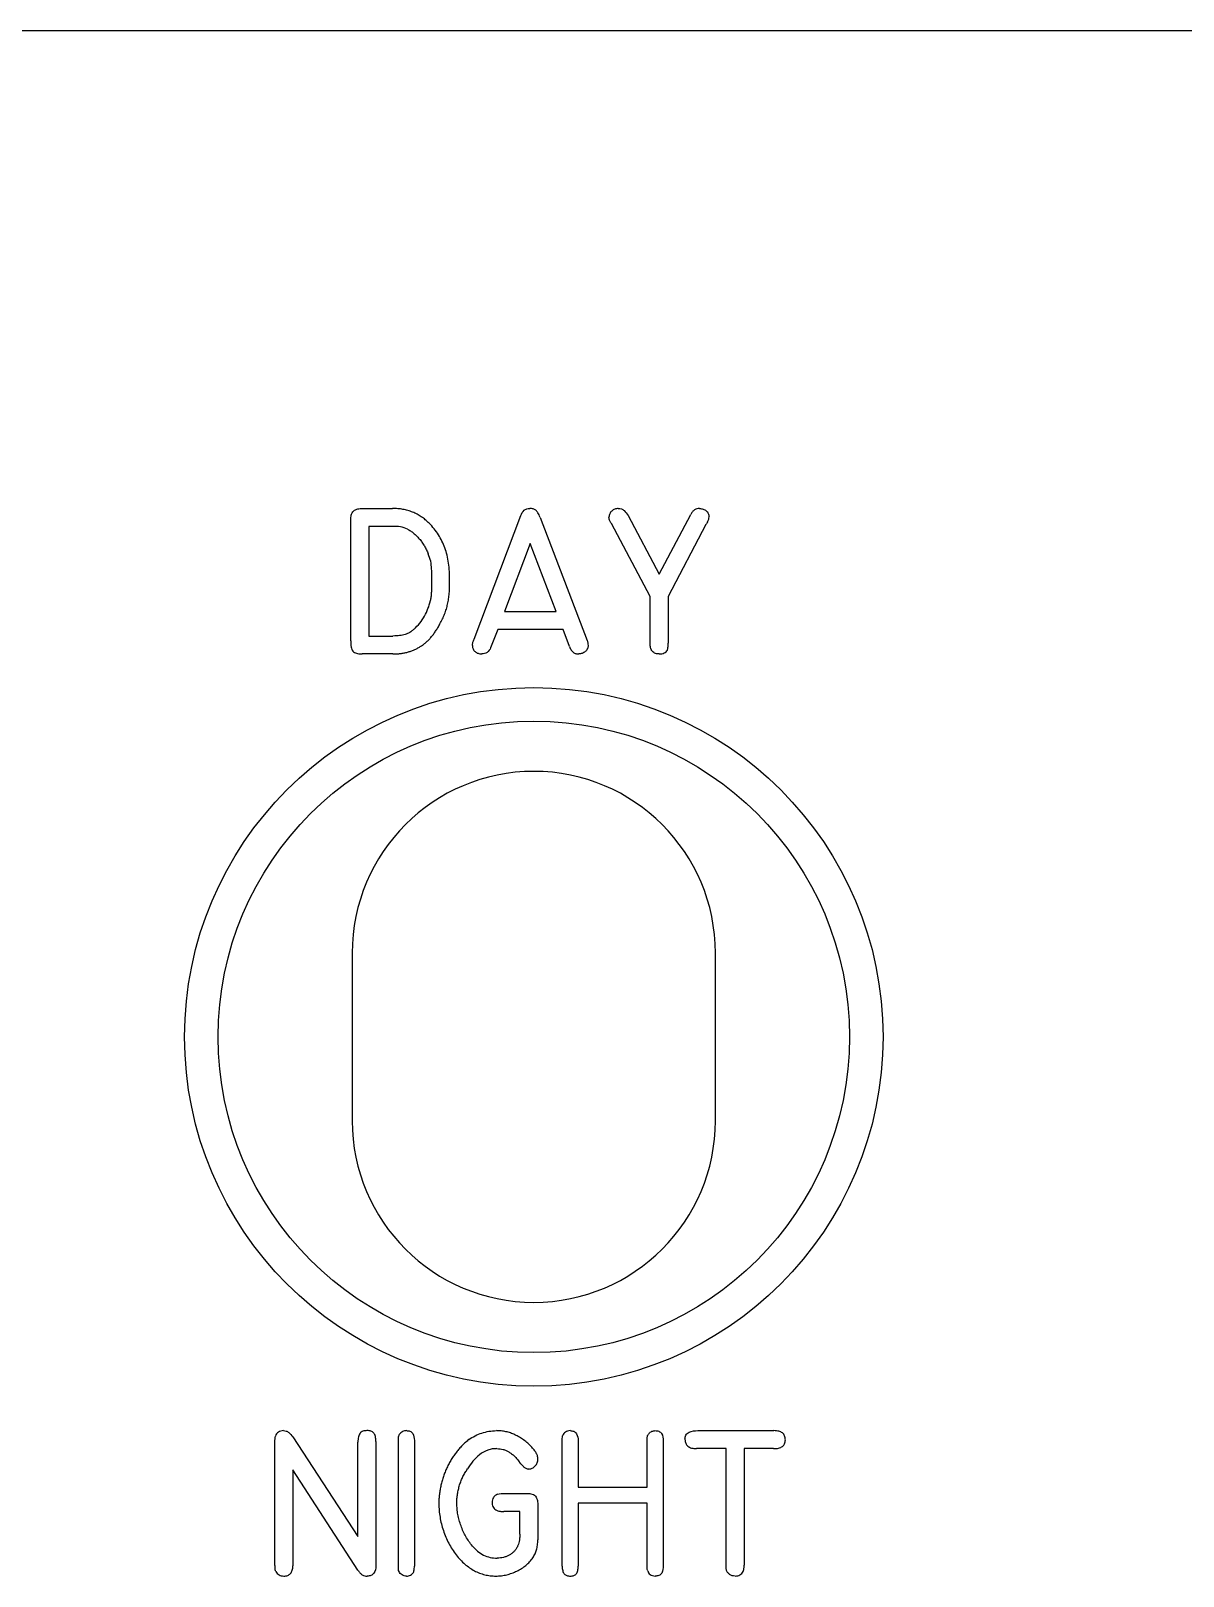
# Model space of a CAD drawing. Header units: inches. Extents: x -6.75 to 0, y -1.75 to 1.53.
# Drawn here: x -4.325 to -3.294, y 0.144 to 1.526 of the extents above; entities that cross this region are included whole.
import ezdxf

# ---------------------------------------------------------------- set-up
doc = ezdxf.new("R2010")
doc.units = ezdxf.units.IN
doc.header["$MEASUREMENT"] = 0

msp = doc.modelspace()

# ---------------------------------------------------------------- linework, layer by layer
at = {"color": 1, "linetype": 'Continuous', "lineweight": 25}
for p, q in [((-0.0625, 1.5264), (-6.6875, 1.5264)), ((-4.0283, 1.0991), (-4.0015, 1.0991)), ((-3.9285, 0.9822), (-3.8866, 1.0929)), ((-3.7907, 1.0927), (-3.7629, 1.0403)), ((-3.7629, 1.0403), (-3.7346, 1.0936)), ((-4.0387, 0.9808), (-4.0387, 1.089)), ((-4.0009, 1.083), (-4.0226, 1.083)), ((-4.0226, 1.083), (-4.0226, 0.985)), ((-3.8694, 1.0911), (-3.8272, 0.9809)), ((-3.8056, 1.0856), (-3.806, 1.0864)), ((-3.7708, 1.0205), (-3.8056, 1.0856)), ((-3.7209, 1.0848), (-3.7547, 1.0205)), ((-3.7205, 1.0854), (-3.7209, 1.0848)), ((-3.8782, 1.0678), (-3.9013, 1.0068)), ((-3.8551, 1.0068), (-3.8782, 1.0678)), ((-3.7708, 0.9781), (-3.7708, 1.0205)), ((-3.7547, 1.0205), (-3.7547, 0.9787)), ((-3.9013, 1.0068), (-3.8551, 1.0068)), ((-4.0226, 0.985), (-4.0011, 0.985)), ((-3.9073, 0.9907), (-3.9136, 0.9745)), ((-3.8487, 0.9907), (-3.9073, 0.9907)), ((-3.843, 0.9755), (-3.8487, 0.9907)), ((-4.0011, 0.969), (-4.0287, 0.969)), ((-4.0375, 0.7014), (-4.0375, 0.5514)), ((-3.7125, 0.5514), (-3.7125, 0.7014)), ((-4.1066, 0.1545), (-4.1066, 0.264)), ((-4.0907, 0.2685), (-4.0324, 0.1793)), ((-4.0324, 0.1793), (-4.0324, 0.2637)), ((-4.0163, 0.2644), (-4.0163, 0.1531)), ((-3.9962, 0.1529), (-3.9962, 0.2648)), ((-3.9819, 0.2654), (-3.9819, 0.1529)), ((-3.8495, 0.1529), (-3.8496, 0.2646)), ((-3.8353, 0.265), (-3.8353, 0.2234)), ((-3.7735, 0.2655), (-3.7735, 0.2659)), ((-3.7735, 0.2234), (-3.7735, 0.2655)), ((-3.7593, 0.265), (-3.7593, 0.1535)), ((-3.7283, 0.2741), (-3.6601, 0.2741)), ((-3.7029, 0.258), (-3.7293, 0.258)), ((-3.7029, 0.1549), (-3.7029, 0.258)), ((-3.6868, 0.258), (-3.6868, 0.1539)), ((-3.6606, 0.258), (-3.6868, 0.258)), ((-4.0905, 0.239), (-4.0905, 0.1533)), ((-4.0324, 0.1492), (-4.0905, 0.239)), ((-3.8353, 0.2234), (-3.7735, 0.2234)), ((-3.901, 0.218), (-3.882, 0.218)), ((-3.8353, 0.2092), (-3.8353, 0.1529)), ((-3.7735, 0.2092), (-3.8353, 0.2092)), ((-3.7735, 0.1537), (-3.7735, 0.2092)), ((-3.8876, 0.2019), (-3.9018, 0.2019)), ((-3.8876, 0.1816), (-3.8876, 0.2019)), ((-3.8715, 0.2071), (-3.8715, 0.1765))]:
    msp.add_line(p, q, dxfattribs=at)
for radius in [0.3125, 0.2825]:
    msp.add_circle((-3.875, 0.6264), radius, dxfattribs=at)
for centre, start, end in [((-3.875, 0.7014), 0, 180), ((-3.875, 0.5514), 180, 0)]:
    msp.add_arc(centre, 0.1625, start, end, dxfattribs=at)
for points, knots in [([(-4.0387, 1.089), (-4.0387, 1.0904), (-4.0387, 1.0918), (-4.038, 1.0945), (-4.0373, 1.0958), (-4.0352, 1.0978), (-4.0338, 1.0984), (-4.0311, 1.099), (-4.0297, 1.0991), (-4.0283, 1.0991)], [0, 0, 0, 0, 0.25, 0.25, 0.5, 0.5, 0.75, 0.75, 1, 1, 1, 1]), ([(-3.9687, 1.0859), (-3.9698, 1.087), (-3.972, 1.0891), (-3.9756, 1.0918), (-3.9794, 1.0941), (-3.9834, 1.0959), (-3.9877, 1.0974), (-3.9921, 1.0984), (-3.9967, 1.099), (-3.9999, 1.0991), (-4.0015, 1.0991)], [0, 0, 0, 0, 0.127213, 0.25064, 0.372495, 0.493323, 0.615883, 0.739719, 0.867619, 1, 1, 1, 1]), ([(-3.8866, 1.0929), (-3.8859, 1.0946), (-3.8851, 1.0963), (-3.883, 1.0981), (-3.8822, 1.0985), (-3.8805, 1.0991), (-3.8795, 1.0991), (-3.8786, 1.0991)], [0, 0, 0, 0, 0.5, 0.5, 0.75, 0.75, 1, 1, 1, 1]), ([(-3.8694, 1.0911), (-3.8697, 1.0919), (-3.8702, 1.0932), (-3.8712, 1.095), (-3.8721, 1.0965), (-3.8732, 1.0975), (-3.8743, 1.0983), (-3.8756, 1.0988), (-3.8771, 1.0991), (-3.8781, 1.0991), (-3.8786, 1.0991)], [0, 0, 0, 0, 0.179815, 0.331345, 0.460174, 0.567153, 0.665255, 0.767747, 0.878479, 1, 1, 1, 1]), ([(-3.7994, 1.0991), (-3.7999, 1.0991), (-3.801, 1.099), (-3.8026, 1.0985), (-3.804, 1.0979), (-3.8053, 1.0969), (-3.8063, 1.0957), (-3.8071, 1.0944), (-3.8076, 1.0929), (-3.8077, 1.0919), (-3.8078, 1.0914)], [0, 0, 0, 0, 0.1328252, 0.2583495, 0.3825683, 0.5088895, 0.6325822, 0.7531949, 0.8735995, 1, 1, 1, 1]), ([(-3.7994, 1.0991), (-3.7984, 1.0991), (-3.7975, 1.099), (-3.7957, 1.0984), (-3.7949, 1.0979), (-3.7927, 1.096), (-3.7917, 1.0944), (-3.7907, 1.0927)], [0, 0, 0, 0, 0.25, 0.25, 0.5, 0.5, 1, 1, 1, 1]), ([(-3.7266, 1.0991), (-3.7274, 1.0991), (-3.729, 1.0991), (-3.7312, 1.0979), (-3.7332, 1.0961), (-3.7341, 1.0944), (-3.7346, 1.0936)], [0, 0, 0, 0, 0.2273912, 0.4508649, 0.7039281, 1, 1, 1, 1]), ([(-3.7266, 1.0991), (-3.7255, 1.099), (-3.7245, 1.0989), (-3.7225, 1.0983), (-3.7216, 1.0978), (-3.72, 1.0964), (-3.7193, 1.0956), (-3.7184, 1.0937), (-3.7182, 1.0926), (-3.7182, 1.0916)], [0, 0, 0, 0, 0.25, 0.25, 0.5, 0.5, 0.75, 0.75, 1, 1, 1, 1]), ([(-3.9881, 1.0807), (-3.9901, 1.0816), (-3.9921, 1.0824), (-3.9965, 1.083), (-3.9987, 1.0831), (-4.0009, 1.083)], [0, 0, 0, 0, 0.5, 0.5, 1, 1, 1, 1]), ([(-3.9881, 1.0807), (-3.9872, 1.0802), (-3.9852, 1.0791), (-3.9825, 1.0771), (-3.9799, 1.0747), (-3.9774, 1.072), (-3.975, 1.0689), (-3.9729, 1.0656), (-3.971, 1.0622), (-3.97, 1.0597), (-3.9695, 1.0585)], [0, 0, 0, 0, 0.108815, 0.223046, 0.34223, 0.469524, 0.599834, 0.731986, 0.864687, 1, 1, 1, 1]), ([(-3.9503, 1.0347), (-3.9503, 1.0374), (-3.9504, 1.0426), (-3.9512, 1.0502), (-3.9525, 1.0573), (-3.9545, 1.0638), (-3.9571, 1.0699), (-3.9603, 1.0756), (-3.9641, 1.081), (-3.9671, 1.0843), (-3.9687, 1.0859)], [0, 0, 0, 0, 0.144255, 0.279624, 0.407417, 0.528415, 0.645397, 0.762052, 0.879968, 1, 1, 1, 1]), ([(-3.806, 1.0864), (-3.8062, 1.0868), (-3.8064, 1.0872), (-3.8066, 1.0876), (-3.8068, 1.088), (-3.807, 1.0884), (-3.8072, 1.0888), (-3.8075, 1.0893), (-3.8077, 1.0899), (-3.8077, 1.0905), (-3.8078, 1.0908), (-3.8078, 1.0911), (-3.8078, 1.0914)], [0, 0, 0, 0, 0.0000342006, 0.0000342006, 0.0000342006, 0.0000683682, 0.0000683682, 0.0000683682, 0.0001129583, 0.0001129583, 0.0001129583, 0.0001353843, 0.0001353843, 0.0001353843, 0.0001353843]), ([(-3.7195, 1.0872), (-3.7196, 1.0871), (-3.7197, 1.0869), (-3.7198, 1.0868), (-3.7198, 1.0866), (-3.7199, 1.0865), (-3.72, 1.0863), (-3.7202, 1.086), (-3.7203, 1.0857), (-3.7205, 1.0854)], [0, 0, 0, 0, 0.00001291833, 0.00001291833, 0.00001291833, 0.00002584445, 0.00002584445, 0.00002584445, 0.00005161418, 0.00005161418, 0.00005161418, 0.00005161418]), ([(-3.7195, 1.0872), (-3.7191, 1.0879), (-3.7184, 1.0893), (-3.7182, 1.0908), (-3.7182, 1.0916)], [0, 0, 0, 0, 0.5350623, 1, 1, 1, 1]), ([(-3.9663, 1.031), (-3.9663, 1.0357), (-3.9662, 1.0404), (-3.9666, 1.0474), (-3.9667, 1.0497), (-3.9678, 1.0542), (-3.9686, 1.0563), (-3.9695, 1.0585)], [0, 0, 0, 0, 0.5, 0.5, 0.75, 0.75, 1, 1, 1, 1]), ([(-3.9675, 1.0167), (-3.9672, 1.0178), (-3.9669, 1.019), (-3.9667, 1.0202), (-3.9665, 1.0214), (-3.9664, 1.0226), (-3.9664, 1.0238), (-3.9663, 1.025), (-3.9663, 1.0262), (-3.9663, 1.0274), (-3.9663, 1.0286), (-3.9663, 1.0298), (-3.9663, 1.031)], [0, 0, 0, 0, 0.000092039, 0.000092039, 0.000092039, 0.0001842865, 0.0001842865, 0.0001842865, 0.0002755308, 0.0002755308, 0.0002755308, 0.0003668028, 0.0003668028, 0.0003668028, 0.0003668028]), ([(-3.959, 0.9959), (-3.9582, 0.9973), (-3.9566, 1.0002), (-3.9548, 1.0046), (-3.9532, 1.0091), (-3.9521, 1.0136), (-3.9512, 1.0183), (-3.9506, 1.0234), (-3.9503, 1.0289), (-3.9503, 1.0328), (-3.9503, 1.0347)], [0, 0, 0, 0, 0.122914, 0.242316, 0.358054, 0.471139, 0.588026, 0.714383, 0.852054, 1, 1, 1, 1]), ([(-3.9822, 0.9912), (-3.9804, 0.9928), (-3.9786, 0.9946), (-3.9755, 0.9985), (-3.9741, 1.0006), (-3.9716, 1.005), (-3.9706, 1.0072), (-3.9688, 1.0118), (-3.9681, 1.0142), (-3.9675, 1.0167)], [0, 0, 0, 0, 0.25, 0.25, 0.5, 0.5, 0.75, 0.75, 1, 1, 1, 1]), ([(-4.0011, 0.969), (-3.9999, 0.969), (-3.9976, 0.969), (-3.9943, 0.9694), (-3.9911, 0.9698), (-3.9879, 0.9705), (-3.9849, 0.9715), (-3.9821, 0.9726), (-3.9793, 0.9739), (-3.9766, 0.9755), (-3.9741, 0.9772), (-3.9716, 0.9792), (-3.9693, 0.9814), (-3.967, 0.9838), (-3.9648, 0.9865), (-3.9628, 0.9894), (-3.9608, 0.9925), (-3.9596, 0.9947), (-3.959, 0.9959)], [0, 0, 0, 0, 0.065037, 0.128428, 0.19008, 0.250418, 0.309801, 0.368405, 0.426059, 0.484045, 0.542503, 0.601815, 0.662739, 0.725175, 0.790585, 0.857677, 0.927418, 1, 1, 1, 1]), ([(-3.9822, 0.9912), (-3.9829, 0.9906), (-3.9841, 0.9896), (-3.986, 0.9882), (-3.9881, 0.9872), (-3.9902, 0.9863), (-3.9926, 0.9858), (-3.9952, 0.9853), (-3.998, 0.9851), (-4, 0.9851), (-4.0011, 0.985)], [0, 0, 0, 0, 0.120567, 0.236688, 0.349281, 0.461125, 0.577512, 0.706025, 0.846945, 1, 1, 1, 1]), ([(-3.93, 0.9765), (-3.93, 0.977), (-3.93, 0.9775), (-3.9299, 0.978), (-3.9298, 0.9785), (-3.9296, 0.9789), (-3.9295, 0.9794), (-3.9292, 0.9804), (-3.9288, 0.9813), (-3.9285, 0.9822)], [0, 0, 0, 0, 0.0000385534, 0.0000385534, 0.0000385534, 0.000077029, 0.000077029, 0.000077029, 0.0001525167, 0.0001525167, 0.0001525167, 0.0001525167]), ([(-4.0387, 0.9808), (-4.0388, 0.9798), (-4.0389, 0.9779), (-4.0386, 0.9753), (-4.038, 0.9731), (-4.037, 0.9714), (-4.0355, 0.9703), (-4.0337, 0.9694), (-4.0313, 0.969), (-4.0296, 0.969), (-4.0287, 0.969)], [0, 0, 0, 0, 0.16565, 0.307126, 0.423542, 0.521479, 0.616883, 0.724169, 0.850238, 1, 1, 1, 1]), ([(-3.93, 0.9765), (-3.93, 0.9759), (-3.9299, 0.9749), (-3.9294, 0.9734), (-3.9286, 0.9721), (-3.9275, 0.971), (-3.9263, 0.9701), (-3.9248, 0.9695), (-3.9233, 0.9691), (-3.9222, 0.969), (-3.9216, 0.969)], [0, 0, 0, 0, 0.130067, 0.249677, 0.369714, 0.489838, 0.614898, 0.739548, 0.865894, 1, 1, 1, 1]), ([(-3.9136, 0.9745), (-3.9143, 0.9729), (-3.9153, 0.9714), (-3.9181, 0.9694), (-3.9199, 0.969), (-3.9216, 0.969)], [0, 0, 0, 0, 0.5, 0.5, 1, 1, 1, 1]), ([(-3.843, 0.9755), (-3.8428, 0.9749), (-3.8424, 0.9739), (-3.8416, 0.9725), (-3.8407, 0.9714), (-3.8397, 0.9704), (-3.8386, 0.9697), (-3.8374, 0.9692), (-3.8362, 0.969), (-3.8353, 0.969), (-3.8348, 0.969)], [0, 0, 0, 0, 0.153639, 0.293066, 0.422031, 0.542726, 0.655494, 0.766856, 0.87954, 1, 1, 1, 1]), ([(-3.8264, 0.9765), (-3.8265, 0.9754), (-3.8266, 0.9744), (-3.8276, 0.9725), (-3.8282, 0.9717), (-3.8299, 0.9704), (-3.8308, 0.9698), (-3.8327, 0.9692), (-3.8338, 0.9691), (-3.8348, 0.969)], [0, 0, 0, 0, 0.25, 0.25, 0.5, 0.5, 0.75, 0.75, 1, 1, 1, 1]), ([(-3.8272, 0.9809), (-3.8271, 0.9805), (-3.827, 0.9802), (-3.8269, 0.9798), (-3.8268, 0.9794), (-3.8267, 0.9791), (-3.8267, 0.9787), (-3.8265, 0.978), (-3.8265, 0.9772), (-3.8264, 0.9765)], [0, 0, 0, 0, 0.0000287421, 0.0000287421, 0.0000287421, 0.0000575047, 0.0000575047, 0.0000575047, 0.0001149055, 0.0001149055, 0.0001149055, 0.0001149055]), ([(-3.7627, 0.969), (-3.7638, 0.969), (-3.765, 0.969), (-3.7672, 0.9698), (-3.7682, 0.9705), (-3.7697, 0.9723), (-3.7702, 0.9734), (-3.7707, 0.9757), (-3.7708, 0.9769), (-3.7708, 0.9781)], [0, 0, 0, 0, 0.25, 0.25, 0.5, 0.5, 0.75, 0.75, 1, 1, 1, 1]), ([(-3.7627, 0.969), (-3.7619, 0.969), (-3.7604, 0.969), (-3.7583, 0.9698), (-3.7566, 0.9708), (-3.7559, 0.9719), (-3.7555, 0.9724)], [0, 0, 0, 0, 0.2765536, 0.5425076, 0.7861671, 1, 1, 1, 1]), ([(-3.7555, 0.9724), (-3.7554, 0.9727), (-3.7551, 0.9735), (-3.7549, 0.9748), (-3.7547, 0.9766), (-3.7547, 0.9779), (-3.7547, 0.9787)], [0, 0, 0, 0, 0.172501, 0.370046, 0.630493, 1, 1, 1, 1]), ([(-4.0991, 0.2741), (-4.0999, 0.274), (-4.1014, 0.2739), (-4.1035, 0.2728), (-4.1053, 0.2714), (-4.1059, 0.27), (-4.1062, 0.2693)], [0, 0, 0, 0, 0.2579155, 0.5150253, 0.7637211, 1, 1, 1, 1]), ([(-4.0991, 0.2741), (-4.0982, 0.274), (-4.0973, 0.274), (-4.0957, 0.2735), (-4.0949, 0.273), (-4.0928, 0.2714), (-4.0917, 0.27), (-4.0907, 0.2685)], [0, 0, 0, 0, 0.25, 0.25, 0.5, 0.5, 1, 1, 1, 1]), ([(-4.0243, 0.2741), (-4.0249, 0.2741), (-4.0262, 0.2741), (-4.028, 0.2736), (-4.0294, 0.2729), (-4.0306, 0.2718), (-4.0315, 0.2703), (-4.032, 0.2685), (-4.0324, 0.2662), (-4.0324, 0.2646), (-4.0324, 0.2637)], [0, 0, 0, 0, 0.131008, 0.246734, 0.350557, 0.449595, 0.555441, 0.681283, 0.82667, 1, 1, 1, 1]), ([(-4.0163, 0.2644), (-4.0163, 0.2652), (-4.0164, 0.2667), (-4.0167, 0.2687), (-4.0173, 0.2705), (-4.0182, 0.2719), (-4.0193, 0.273), (-4.0208, 0.2737), (-4.0224, 0.2741), (-4.0236, 0.2741), (-4.0243, 0.2741)], [0, 0, 0, 0, 0.1637623, 0.3064369, 0.4304, 0.5418268, 0.6466595, 0.7548307, 0.8692878, 1, 1, 1, 1]), ([(-3.9962, 0.2648), (-3.9962, 0.2658), (-3.9962, 0.2669), (-3.996, 0.2689), (-3.9958, 0.2699), (-3.9953, 0.2709)], [0, 0, 0, 0, 0.5, 0.5, 1, 1, 1, 1]), ([(-3.989, 0.2741), (-3.9896, 0.274), (-3.9908, 0.274), (-3.9925, 0.2733), (-3.994, 0.2723), (-3.9948, 0.2714), (-3.9953, 0.2709)], [0, 0, 0, 0, 0.252822, 0.495908, 0.737887, 1, 1, 1, 1]), ([(-3.989, 0.2741), (-3.9879, 0.2741), (-3.9868, 0.274), (-3.9848, 0.2732), (-3.984, 0.2725), (-3.9822, 0.2697), (-3.982, 0.2675), (-3.9819, 0.2654)], [0, 0, 0, 0, 0.25, 0.25, 0.5, 0.5, 1, 1, 1, 1]), ([(-3.9332, 0.2661), (-3.9342, 0.2652), (-3.9363, 0.2636), (-3.9391, 0.2609), (-3.9418, 0.258), (-3.9443, 0.2549), (-3.9467, 0.2517), (-3.9489, 0.2483), (-3.9509, 0.2447), (-3.9528, 0.2409), (-3.9544, 0.2371), (-3.9559, 0.2332), (-3.9571, 0.2292), (-3.9581, 0.2252), (-3.9589, 0.2212), (-3.9595, 0.2171), (-3.9599, 0.213), (-3.96, 0.2102), (-3.96, 0.2088)], [0, 0, 0, 0, 0.059978, 0.120362, 0.180764, 0.241409, 0.302516, 0.364301, 0.427564, 0.491905, 0.556544, 0.620298, 0.683478, 0.746539, 0.809683, 0.872744, 0.936262, 1, 1, 1, 1]), ([(-3.9332, 0.2661), (-3.9314, 0.2673), (-3.9296, 0.2685), (-3.9256, 0.2705), (-3.9236, 0.2713), (-3.9173, 0.2733), (-3.913, 0.274), (-3.9085, 0.2741)], [0, 0, 0, 0, 0.25, 0.25, 0.5, 0.5, 1, 1, 1, 1]), ([(-3.8769, 0.2594), (-3.878, 0.2606), (-3.8803, 0.2628), (-3.884, 0.2658), (-3.8878, 0.2684), (-3.8918, 0.2704), (-3.8958, 0.2721), (-3.9, 0.2732), (-3.9042, 0.274), (-3.9071, 0.2741), (-3.9085, 0.2741)], [0, 0, 0, 0, 0.138651, 0.270218, 0.396869, 0.519784, 0.640254, 0.759649, 0.879376, 1, 1, 1, 1]), ([(-3.8496, 0.2646), (-3.8496, 0.2651), (-3.8496, 0.2655), (-3.8495, 0.2659), (-3.8495, 0.2663), (-3.8495, 0.2667), (-3.8495, 0.2671), (-3.8495, 0.2679), (-3.8494, 0.2687), (-3.8492, 0.2695)], [0, 0, 0, 0, 0.000031223, 0.000031223, 0.000031223, 0.0000624463, 0.0000624463, 0.0000624463, 0.0001247939, 0.0001247939, 0.0001247939, 0.0001247939]), ([(-3.8425, 0.2741), (-3.8433, 0.274), (-3.8448, 0.2739), (-3.8468, 0.2729), (-3.8483, 0.2715), (-3.8489, 0.2702), (-3.8492, 0.2695)], [0, 0, 0, 0, 0.275843, 0.516674, 0.748891, 1, 1, 1, 1]), ([(-3.8425, 0.2741), (-3.8414, 0.2741), (-3.8403, 0.2739), (-3.8383, 0.2731), (-3.8374, 0.2723), (-3.8356, 0.2695), (-3.8354, 0.2672), (-3.8353, 0.265)], [0, 0, 0, 0, 0.25, 0.25, 0.5, 0.5, 1, 1, 1, 1]), ([(-3.7735, 0.2659), (-3.7736, 0.2669), (-3.7736, 0.268), (-3.7731, 0.27), (-3.7726, 0.2709), (-3.7712, 0.2725), (-3.7703, 0.2731), (-3.7684, 0.2739), (-3.7673, 0.274), (-3.7663, 0.2741)], [0, 0, 0, 0, 0.25, 0.25, 0.5, 0.5, 0.75, 0.75, 1, 1, 1, 1]), ([(-3.7663, 0.2741), (-3.7652, 0.2741), (-3.7641, 0.274), (-3.7621, 0.2731), (-3.7612, 0.2724), (-3.7595, 0.2695), (-3.7593, 0.2672), (-3.7593, 0.265)], [0, 0, 0, 0, 0.25, 0.25, 0.5, 0.5, 1, 1, 1, 1]), ([(-3.7397, 0.2664), (-3.7396, 0.2677), (-3.7395, 0.269), (-3.7382, 0.2713), (-3.7372, 0.2722), (-3.7336, 0.2739), (-3.7309, 0.2741), (-3.7283, 0.2741)], [0, 0, 0, 0, 0.25, 0.25, 0.5, 0.5, 1, 1, 1, 1]), ([(-3.7397, 0.2664), (-3.7397, 0.2657), (-3.7396, 0.2645), (-3.7391, 0.2628), (-3.7383, 0.2613), (-3.7371, 0.2601), (-3.7356, 0.2591), (-3.7338, 0.2585), (-3.7316, 0.2581), (-3.7301, 0.2581), (-3.7293, 0.258)], [0, 0, 0, 0, 0.129367, 0.244583, 0.353255, 0.461557, 0.575019, 0.700289, 0.84096, 1, 1, 1, 1]), ([(-3.6606, 0.258), (-3.6598, 0.258), (-3.6582, 0.2581), (-3.656, 0.2584), (-3.6541, 0.259), (-3.6526, 0.2599), (-3.6513, 0.261), (-3.6505, 0.2624), (-3.65, 0.264), (-3.6499, 0.2652), (-3.6499, 0.2658)], [0, 0, 0, 0, 0.1681277, 0.3139228, 0.4434993, 0.5574376, 0.6646659, 0.7679875, 0.8780348, 1, 1, 1, 1]), ([(-3.6499, 0.2658), (-3.6499, 0.2664), (-3.65, 0.2677), (-3.6505, 0.2694), (-3.6513, 0.2709), (-3.6525, 0.2721), (-3.654, 0.273), (-3.6557, 0.2736), (-3.6578, 0.274), (-3.6593, 0.2741), (-3.6601, 0.2741)], [0, 0, 0, 0, 0.130829, 0.247349, 0.357249, 0.465448, 0.577582, 0.702496, 0.841047, 1, 1, 1, 1]), ([(-3.908, 0.258), (-3.9094, 0.258), (-3.9108, 0.2579), (-3.9135, 0.2575), (-3.9149, 0.2571), (-3.9188, 0.2557), (-3.9213, 0.2543), (-3.9257, 0.2509), (-3.9277, 0.2489), (-3.9312, 0.2446), (-3.9327, 0.2423), (-3.9342, 0.2399)], [0, 0, 0, 0, 0.125, 0.125, 0.25, 0.25, 0.5, 0.5, 0.75, 0.75, 1, 1, 1, 1]), ([(-3.908, 0.258), (-3.907, 0.258), (-3.9052, 0.2579), (-3.9024, 0.2574), (-3.8998, 0.2565), (-3.8972, 0.2551), (-3.8947, 0.2534), (-3.8923, 0.2512), (-3.8897, 0.2486), (-3.8882, 0.2466), (-3.8874, 0.2455)], [0, 0, 0, 0, 0.113034, 0.223454, 0.334425, 0.446464, 0.566353, 0.698289, 0.841935, 1, 1, 1, 1]), ([(-3.8713, 0.2488), (-3.8714, 0.2496), (-3.8714, 0.2512), (-3.8723, 0.2532), (-3.8733, 0.2548), (-3.8742, 0.2562), (-3.8755, 0.2578), (-3.8764, 0.2588), (-3.8769, 0.2594)], [0, 0, 0, 0, 0.192772, 0.40116, 0.519169, 0.658784, 0.818173, 1, 1, 1, 1]), ([(-3.9439, 0.2092), (-3.9439, 0.2106), (-3.9438, 0.2133), (-3.9433, 0.2175), (-3.9425, 0.2215), (-3.9414, 0.2255), (-3.9401, 0.2294), (-3.9384, 0.2331), (-3.9365, 0.2366), (-3.935, 0.2388), (-3.9342, 0.2399)], [0, 0, 0, 0, 0.127037, 0.253861, 0.379683, 0.506838, 0.632474, 0.755746, 0.877861, 1, 1, 1, 1]), ([(-3.8794, 0.2397), (-3.8802, 0.2397), (-3.8811, 0.2398), (-3.8827, 0.2405), (-3.8834, 0.241), (-3.8853, 0.2428), (-3.8863, 0.2442), (-3.8874, 0.2455)], [0, 0, 0, 0, 0.25, 0.25, 0.5, 0.5, 1, 1, 1, 1]), ([(-3.8794, 0.2397), (-3.8788, 0.2398), (-3.8778, 0.2399), (-3.8763, 0.2404), (-3.8749, 0.2413), (-3.8737, 0.2425), (-3.8727, 0.2438), (-3.8719, 0.2454), (-3.8714, 0.247), (-3.8714, 0.2482), (-3.8713, 0.2488)], [0, 0, 0, 0, 0.120036, 0.237513, 0.35583, 0.481904, 0.612193, 0.73746, 0.865712, 1, 1, 1, 1]), ([(-3.96, 0.2088), (-3.9599, 0.2068), (-3.9598, 0.2027), (-3.959, 0.1966), (-3.9578, 0.1906), (-3.956, 0.1846), (-3.9538, 0.1789), (-3.9512, 0.1733), (-3.9481, 0.168), (-3.9457, 0.1647), (-3.9445, 0.163)], [0, 0, 0, 0, 0.124377, 0.249017, 0.373559, 0.500058, 0.626427, 0.751214, 0.875219, 1, 1, 1, 1]), ([(-3.9299, 0.1709), (-3.931, 0.1722), (-3.9331, 0.1749), (-3.9358, 0.1793), (-3.9382, 0.184), (-3.9402, 0.1889), (-3.9418, 0.1939), (-3.943, 0.199), (-3.9437, 0.2041), (-3.9438, 0.2075), (-3.9439, 0.2092)], [0, 0, 0, 0, 0.122123, 0.24558, 0.371758, 0.500718, 0.62939, 0.754689, 0.87786, 1, 1, 1, 1]), ([(-3.9074, 0.2172), (-3.9081, 0.2169), (-3.9096, 0.2162), (-3.9112, 0.2144), (-3.9122, 0.2122), (-3.9124, 0.2107), (-3.9124, 0.2099)], [0, 0, 0, 0, 0.256689, 0.508546, 0.755495, 1, 1, 1, 1]), ([(-3.9124, 0.2099), (-3.9124, 0.2093), (-3.9123, 0.2079), (-3.9116, 0.2061), (-3.9105, 0.2045), (-3.9095, 0.2037), (-3.9089, 0.2033)], [0, 0, 0, 0, 0.262898, 0.510102, 0.74891, 1, 1, 1, 1]), ([(-3.882, 0.218), (-3.8805, 0.218), (-3.879, 0.218), (-3.8761, 0.2174), (-3.8746, 0.2167), (-3.8726, 0.2145), (-3.8721, 0.213), (-3.8715, 0.2101), (-3.8715, 0.2086), (-3.8715, 0.2071)], [0, 0, 0, 0, 0.25, 0.25, 0.5, 0.5, 0.75, 0.75, 1, 1, 1, 1]), ([(-3.9089, 0.2033), (-3.9086, 0.203), (-3.9078, 0.2025), (-3.9066, 0.2022), (-3.9055, 0.202), (-3.9045, 0.2019), (-3.9032, 0.2019), (-3.9023, 0.2019), (-3.9018, 0.2019)], [0, 0, 0, 0, 0.182266, 0.368403, 0.483277, 0.627957, 0.7988, 1, 1, 1, 1]), ([(-3.8876, 0.1816), (-3.8876, 0.1803), (-3.8876, 0.1781), (-3.888, 0.1751), (-3.8886, 0.1725), (-3.8894, 0.1709), (-3.8897, 0.1701)], [0, 0, 0, 0, 0.313487, 0.563695, 0.782906, 1, 1, 1, 1]), ([(-3.9299, 0.1709), (-3.9285, 0.1693), (-3.927, 0.1678), (-3.9237, 0.165), (-3.922, 0.1638), (-3.9182, 0.1619), (-3.9162, 0.1612), (-3.912, 0.1602), (-3.9099, 0.1601), (-3.9078, 0.16)], [0, 0, 0, 0, 0.25, 0.25, 0.5, 0.5, 0.75, 0.75, 1, 1, 1, 1]), ([(-3.8897, 0.1701), (-3.8902, 0.1694), (-3.891, 0.1679), (-3.8928, 0.1658), (-3.8947, 0.1641), (-3.897, 0.1627), (-3.8994, 0.1615), (-3.9021, 0.1607), (-3.9049, 0.1602), (-3.9068, 0.1601), (-3.9078, 0.16)], [0, 0, 0, 0, 0.122625, 0.241622, 0.36231, 0.484535, 0.608374, 0.734998, 0.864512, 1, 1, 1, 1]), ([(-3.8759, 0.1602), (-3.8752, 0.1614), (-3.8738, 0.1637), (-3.8726, 0.1669), (-3.872, 0.1695), (-3.8717, 0.1717), (-3.8715, 0.174), (-3.8715, 0.1756), (-3.8715, 0.1765)], [0, 0, 0, 0, 0.2440474, 0.4735618, 0.5908722, 0.7164165, 0.8525884, 1, 1, 1, 1]), ([(-4.1058, 0.148), (-4.106, 0.1485), (-4.1062, 0.149), (-4.1063, 0.1496), (-4.1065, 0.1501), (-4.1065, 0.1506), (-4.1065, 0.1512), (-4.1066, 0.1523), (-4.1066, 0.1534), (-4.1066, 0.1545)], [0, 0, 0, 0, 0.0000421495, 0.0000421495, 0.0000421495, 0.0000843491, 0.0000843491, 0.0000843491, 0.000167102, 0.000167102, 0.000167102, 0.000167102]), ([(-4.0987, 0.144), (-4.0981, 0.144), (-4.0969, 0.1441), (-4.0952, 0.1445), (-4.0938, 0.1453), (-4.0926, 0.1463), (-4.0918, 0.1477), (-4.0911, 0.1493), (-4.0907, 0.1512), (-4.0906, 0.1526), (-4.0905, 0.1533)], [0, 0, 0, 0, 0.131884, 0.251498, 0.36179, 0.472026, 0.584099, 0.709053, 0.8458, 1, 1, 1, 1]), ([(-4.0163, 0.1531), (-4.0165, 0.1508), (-4.0167, 0.1485), (-4.0188, 0.1457), (-4.0197, 0.145), (-4.0218, 0.1441), (-4.0229, 0.144), (-4.0241, 0.144)], [0, 0, 0, 0, 0.5, 0.5, 0.75, 0.75, 1, 1, 1, 1]), ([(-3.9956, 0.148), (-3.996, 0.1487), (-3.9961, 0.1495), (-3.9962, 0.1512), (-3.9962, 0.1521), (-3.9962, 0.1529)], [0, 0, 0, 0, 0.5, 0.5, 1, 1, 1, 1]), ([(-3.9827, 0.1472), (-3.9825, 0.1476), (-3.9823, 0.1483), (-3.9821, 0.1495), (-3.9819, 0.151), (-3.9819, 0.1522), (-3.9819, 0.1529)], [0, 0, 0, 0, 0.195698, 0.38969, 0.639388, 1, 1, 1, 1]), ([(-3.9445, 0.163), (-3.9433, 0.1615), (-3.9409, 0.1585), (-3.9368, 0.1547), (-3.9326, 0.1514), (-3.9283, 0.1487), (-3.9237, 0.1466), (-3.9189, 0.1451), (-3.914, 0.1442), (-3.9106, 0.144), (-3.9089, 0.144)], [0, 0, 0, 0, 0.140054, 0.272489, 0.399611, 0.521935, 0.640826, 0.759272, 0.878088, 1, 1, 1, 1]), ([(-3.9089, 0.144), (-3.9073, 0.144), (-3.904, 0.1442), (-3.8992, 0.1451), (-3.8946, 0.1465), (-3.8901, 0.1484), (-3.8859, 0.1507), (-3.8821, 0.1535), (-3.8787, 0.1567), (-3.8768, 0.1591), (-3.8759, 0.1602)], [0, 0, 0, 0, 0.129324, 0.256044, 0.383007, 0.51128, 0.638156, 0.760261, 0.880429, 1, 1, 1, 1]), ([(-3.8495, 0.1529), (-3.8495, 0.1522), (-3.8496, 0.1508), (-3.8492, 0.149), (-3.8487, 0.1473), (-3.8479, 0.146), (-3.8468, 0.145), (-3.8455, 0.1444), (-3.844, 0.144), (-3.8429, 0.144), (-3.8423, 0.144)], [0, 0, 0, 0, 0.160645, 0.303572, 0.429568, 0.542491, 0.647995, 0.755672, 0.869874, 1, 1, 1, 1]), ([(-3.8423, 0.144), (-3.8418, 0.144), (-3.8407, 0.144), (-3.8392, 0.1444), (-3.838, 0.145), (-3.8369, 0.146), (-3.8362, 0.1474), (-3.8356, 0.149), (-3.8353, 0.1509), (-3.8353, 0.1522), (-3.8353, 0.1529)], [0, 0, 0, 0, 0.1272702, 0.2406547, 0.3457104, 0.4508324, 0.563889, 0.6919952, 0.8361428, 1, 1, 1, 1]), ([(-3.7731, 0.1488), (-3.7733, 0.1492), (-3.7734, 0.1496), (-3.7734, 0.15), (-3.7735, 0.1504), (-3.7735, 0.1508), (-3.7735, 0.1512), (-3.7735, 0.152), (-3.7735, 0.1529), (-3.7735, 0.1537)], [0, 0, 0, 0, 0.0000316936, 0.0000316936, 0.0000316936, 0.0000634235, 0.0000634235, 0.0000634235, 0.0001259539, 0.0001259539, 0.0001259539, 0.0001259539]), ([(-3.7593, 0.1535), (-3.7593, 0.1512), (-3.7594, 0.1488), (-3.7611, 0.1457), (-3.762, 0.145), (-3.7642, 0.1441), (-3.7653, 0.144), (-3.7665, 0.144)], [0, 0, 0, 0, 0.5, 0.5, 0.75, 0.75, 1, 1, 1, 1]), ([(-3.7027, 0.1496), (-3.7028, 0.15), (-3.7029, 0.1504), (-3.7029, 0.1509), (-3.7029, 0.1513), (-3.7029, 0.1518), (-3.7029, 0.1522), (-3.703, 0.1531), (-3.7029, 0.154), (-3.7029, 0.1549)], [0, 0, 0, 0, 0.000033871, 0.000033871, 0.000033871, 0.0000677046, 0.0000677046, 0.0000677046, 0.00013521, 0.00013521, 0.00013521, 0.00013521]), ([(-3.6876, 0.1482), (-3.6875, 0.1485), (-3.6872, 0.1492), (-3.687, 0.1504), (-3.6868, 0.1519), (-3.6868, 0.1532), (-3.6868, 0.1539)], [0, 0, 0, 0, 0.180688, 0.369676, 0.62249, 1, 1, 1, 1]), ([(-4.1058, 0.148), (-4.1054, 0.1474), (-4.1046, 0.1463), (-4.103, 0.145), (-4.1009, 0.1442), (-4.0994, 0.144), (-4.0987, 0.144)], [0, 0, 0, 0, 0.2471869, 0.485102, 0.7299147, 1, 1, 1, 1]), ([(-4.0324, 0.1492), (-4.0318, 0.1484), (-4.0307, 0.1469), (-4.0287, 0.1451), (-4.0264, 0.1441), (-4.0248, 0.144), (-4.0241, 0.144)], [0, 0, 0, 0, 0.288805, 0.542441, 0.774206, 1, 1, 1, 1]), ([(-3.989, 0.144), (-3.9896, 0.144), (-3.9903, 0.1441), (-3.9916, 0.1444), (-3.9923, 0.1447), (-3.9935, 0.1454), (-3.994, 0.1458), (-3.995, 0.1468), (-3.9953, 0.1474), (-3.9956, 0.148)], [0, 0, 0, 0, 0.25, 0.25, 0.5, 0.5, 0.75, 0.75, 1, 1, 1, 1]), ([(-3.989, 0.144), (-3.9883, 0.144), (-3.9871, 0.1441), (-3.9853, 0.1449), (-3.9838, 0.1458), (-3.983, 0.1468), (-3.9827, 0.1472)], [0, 0, 0, 0, 0.254027, 0.515009, 0.769478, 1, 1, 1, 1]), ([(-3.7731, 0.1488), (-3.7729, 0.1481), (-3.7724, 0.1467), (-3.7709, 0.1452), (-3.7688, 0.1442), (-3.7673, 0.1441), (-3.7665, 0.144)], [0, 0, 0, 0, 0.248392, 0.479682, 0.720638, 1, 1, 1, 1]), ([(-3.6949, 0.144), (-3.6958, 0.1441), (-3.6966, 0.1441), (-3.6982, 0.1446), (-3.699, 0.145), (-3.7005, 0.146), (-3.7011, 0.1466), (-3.7021, 0.1479), (-3.7025, 0.1487), (-3.7027, 0.1496)], [0, 0, 0, 0, 0.25, 0.25, 0.5, 0.5, 0.75, 0.75, 1, 1, 1, 1]), ([(-3.6949, 0.144), (-3.6941, 0.144), (-3.6926, 0.1442), (-3.6905, 0.145), (-3.6888, 0.1463), (-3.688, 0.1475), (-3.6876, 0.1482)], [0, 0, 0, 0, 0.271915, 0.5139, 0.751504, 1, 1, 1, 1])]:
    msp.add_open_spline(points, degree=3, knots=knots, dxfattribs=at)
for points in [[(-4.1066, 0.264), (-4.1066, 0.2658), (-4.1067, 0.2676), (-4.1062, 0.2693)], [(-3.9074, 0.2172), (-3.9054, 0.2181), (-3.9031, 0.218), (-3.901, 0.218)]]:
    msp.add_open_spline(points, degree=3, dxfattribs=at)

doc.saveas('drawing.dxf')
